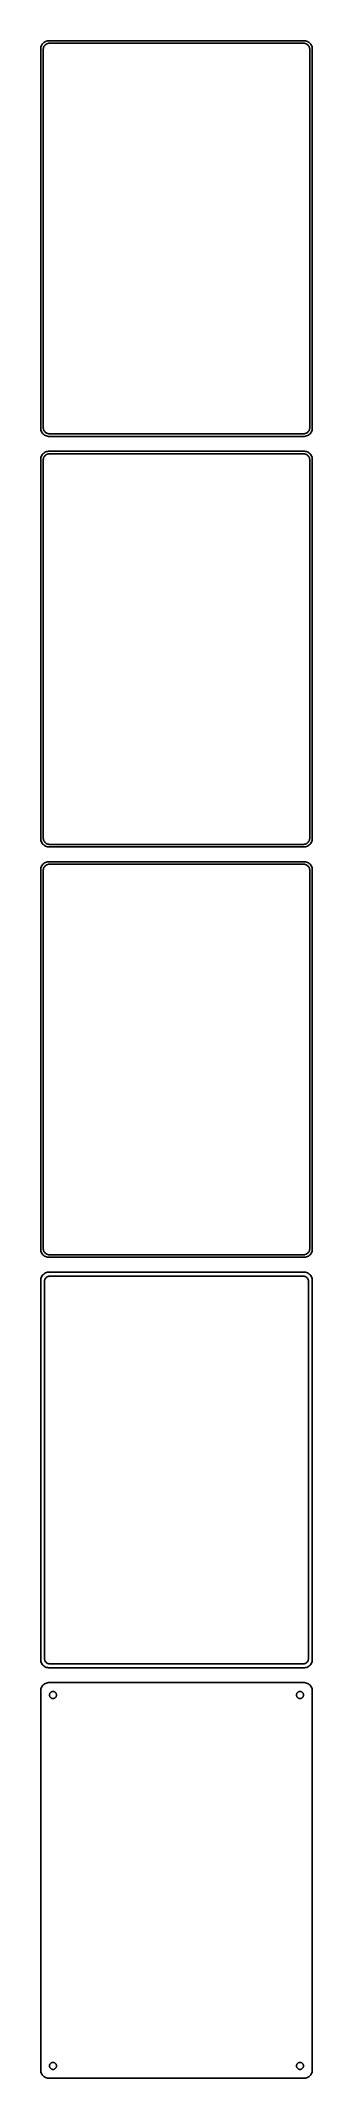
# Model space of a CAD drawing. Header units: metres. Extents: x -82 to 82, y 1125 to 2361.
import ezdxf

# ---------------------------------------------------------------- set-up
doc = ezdxf.new("R2010")
doc.units = ezdxf.units.M

msp = doc.modelspace()

# ---------------------------------------------------------------- linework, layer by layer
for p, q in [((-79.0451, 2360.76), (-79.6289, 2360.52)), ((-78.4369, 2360.91), (-79.0451, 2360.76)), ((-77.8139, 2360.99), (-78.4369, 2360.91)), ((77.8139, 2360.99), (-77.8139, 2360.99)), ((78.4369, 2360.91), (77.8139, 2360.99)), ((79.0451, 2360.76), (78.4369, 2360.91)), ((79.6289, 2360.52), (79.0451, 2360.76)), ((-82.4606, 2356.63), (-82.5, 2356)), ((-82.5, 2356), (-82.5, 2126)), ((-82.3429, 2357.24), (-82.4606, 2356.63)), ((-82.1489, 2357.84), (-82.3429, 2357.24)), ((-81.8815, 2358.41), (-82.1489, 2357.84)), ((-81.5451, 2358.94), (-81.8815, 2358.41)), ((-81.1448, 2359.42), (-81.5451, 2358.94)), ((-80.6871, 2359.85), (-81.1448, 2359.42)), ((-81, 2355.5), (-80.9685, 2356)), ((-81, 2126.5), (-81, 2355.5)), ((-80.9685, 2356), (-80.8743, 2356.49)), ((-80.8743, 2356.49), (-80.7191, 2356.97)), ((-80.7191, 2356.97), (-80.5052, 2357.43)), ((-80.1791, 2360.22), (-80.6871, 2359.85)), ((-80.5052, 2357.43), (-80.2361, 2357.85)), ((-80.2361, 2357.85), (-79.9159, 2358.24)), ((-79.6289, 2360.52), (-80.1791, 2360.22)), ((-79.9159, 2358.24), (-79.5497, 2358.58)), ((-79.5497, 2358.58), (-79.1433, 2358.88)), ((-79.1433, 2358.88), (-78.7031, 2359.12)), ((-78.7031, 2359.12), (-78.2361, 2359.3)), ((-78.2361, 2359.3), (-77.7495, 2359.43)), ((-77.7495, 2359.43), (-77.2512, 2359.49)), ((-77.2512, 2359.49), (77.2512, 2359.49)), ((77.2512, 2359.49), (77.7495, 2359.43)), ((77.7495, 2359.43), (78.2361, 2359.3)), ((78.2361, 2359.3), (78.7031, 2359.12)), ((78.7031, 2359.12), (79.1433, 2358.88)), ((79.1433, 2358.88), (79.5497, 2358.58)), ((79.5497, 2358.58), (79.9159, 2358.24)), ((80.1791, 2360.22), (79.6289, 2360.52)), ((79.9159, 2358.24), (80.2361, 2357.85)), ((80.6871, 2359.85), (80.1791, 2360.22)), ((80.2361, 2357.85), (80.5052, 2357.43)), ((80.5052, 2357.43), (80.7191, 2356.97)), ((81.1448, 2359.42), (80.6871, 2359.85)), ((80.7191, 2356.97), (80.8743, 2356.49)), ((80.8743, 2356.49), (80.9685, 2356)), ((80.9685, 2356), (81, 2355.5)), ((81, 2355.5), (81, 2126.5)), ((81.5451, 2358.94), (81.1448, 2359.42)), ((81.8815, 2358.41), (81.5451, 2358.94)), ((82.1489, 2357.84), (81.8815, 2358.41)), ((82.3429, 2357.24), (82.1489, 2357.84)), ((82.4606, 2356.63), (82.3429, 2357.24)), ((82.5, 2356), (82.4606, 2356.63)), ((82.5, 2126), (82.5, 2356)), ((-82.5, 2126), (-82.4606, 2125.37)), ((-80.9685, 2126), (-81, 2126.5)), ((-80.8743, 2125.51), (-80.9685, 2126)), ((80.9685, 2126), (80.8743, 2125.51)), ((81, 2126.5), (80.9685, 2126)), ((82.4606, 2125.37), (82.5, 2126)), ((-82.4606, 2125.37), (-82.3429, 2124.76)), ((-82.3429, 2124.76), (-82.1489, 2124.16)), ((-82.1489, 2124.16), (-81.8815, 2123.59)), ((-81.8815, 2123.59), (-81.5451, 2123.06)), ((-81.5451, 2123.06), (-81.1448, 2122.58)), ((-81.1448, 2122.58), (-80.6871, 2122.15)), ((-80.7191, 2125.03), (-80.8743, 2125.51)), ((-80.5052, 2124.57), (-80.7191, 2125.03)), ((-80.6871, 2122.15), (-80.1791, 2121.78)), ((-80.2361, 2124.15), (-80.5052, 2124.57)), ((-79.9159, 2123.76), (-80.2361, 2124.15)), ((-80.1791, 2121.78), (-79.6289, 2121.48)), ((-79.5497, 2123.42), (-79.9159, 2123.76)), ((-79.6289, 2121.48), (-79.0451, 2121.24)), ((-79.1433, 2123.12), (-79.5497, 2123.42)), ((-78.7031, 2122.88), (-79.1433, 2123.12)), ((-79.0451, 2121.24), (-78.4369, 2121.09)), ((-78.2361, 2122.7), (-78.7031, 2122.88)), ((-78.4369, 2121.09), (-77.8139, 2121.01)), ((-77.7495, 2122.57), (-78.2361, 2122.7)), ((-77.8139, 2121.01), (77.8139, 2121.01)), ((-77.2512, 2122.51), (-77.7495, 2122.57)), ((77.2512, 2122.51), (-77.2512, 2122.51)), ((77.7495, 2122.57), (77.2512, 2122.51)), ((78.2361, 2122.7), (77.7495, 2122.57)), ((77.8139, 2121.01), (78.4369, 2121.09)), ((78.7031, 2122.88), (78.2361, 2122.7)), ((78.4369, 2121.09), (79.0451, 2121.24)), ((79.1433, 2123.12), (78.7031, 2122.88)), ((79.0451, 2121.24), (79.6289, 2121.48)), ((79.5497, 2123.42), (79.1433, 2123.12)), ((79.9159, 2123.76), (79.5497, 2123.42)), ((79.6289, 2121.48), (80.1791, 2121.78)), ((80.2361, 2124.15), (79.9159, 2123.76)), ((80.1791, 2121.78), (80.6871, 2122.15)), ((80.5052, 2124.57), (80.2361, 2124.15)), ((80.7191, 2125.03), (80.5052, 2124.57)), ((80.6871, 2122.15), (81.1448, 2122.58)), ((80.8743, 2125.51), (80.7191, 2125.03)), ((81.1448, 2122.58), (81.5451, 2123.06)), ((81.5451, 2123.06), (81.8815, 2123.59)), ((81.8815, 2123.59), (82.1489, 2124.16)), ((82.1489, 2124.16), (82.3429, 2124.76)), ((82.3429, 2124.76), (82.4606, 2125.37)), ((-82.4606, 2107.63), (-82.5, 2107)), ((-82.5, 2107), (-82.5, 1877)), ((-82.3429, 2108.24), (-82.4606, 2107.63)), ((-82.1489, 2108.84), (-82.3429, 2108.24)), ((-81.8815, 2109.41), (-82.1489, 2108.84)), ((-81.5451, 2109.94), (-81.8815, 2109.41)), ((-81.1448, 2110.42), (-81.5451, 2109.94)), ((-80.6871, 2110.85), (-81.1448, 2110.42)), ((-81, 2106.5), (-80.9685, 2107)), ((-81, 1877.5), (-81, 2106.5)), ((-80.9685, 2107), (-80.8743, 2107.49)), ((-80.8743, 2107.49), (-80.7191, 2107.97)), ((-80.7191, 2107.97), (-80.5052, 2108.43)), ((-80.1791, 2111.22), (-80.6871, 2110.85)), ((-80.5052, 2108.43), (-80.2361, 2108.85)), ((-80.2361, 2108.85), (-79.9159, 2109.24)), ((-79.6289, 2111.52), (-80.1791, 2111.22)), ((-79.9159, 2109.24), (-79.5497, 2109.58)), ((-79.0451, 2111.76), (-79.6289, 2111.52)), ((-79.5497, 2109.58), (-79.1433, 2109.88)), ((-79.1433, 2109.88), (-78.7031, 2110.12)), ((-78.4369, 2111.91), (-79.0451, 2111.76)), ((-78.7031, 2110.12), (-78.2361, 2110.3)), ((-77.8139, 2111.99), (-78.4369, 2111.91)), ((-78.2361, 2110.3), (-77.7495, 2110.43)), ((77.8139, 2111.99), (-77.8139, 2111.99)), ((-77.7495, 2110.43), (-77.2512, 2110.49)), ((-77.2512, 2110.49), (77.2512, 2110.49)), ((77.2512, 2110.49), (77.7495, 2110.43)), ((77.7495, 2110.43), (78.2361, 2110.3)), ((78.4369, 2111.91), (77.8139, 2111.99)), ((78.2361, 2110.3), (78.7031, 2110.12)), ((79.0451, 2111.76), (78.4369, 2111.91)), ((78.7031, 2110.12), (79.1433, 2109.88)), ((79.6289, 2111.52), (79.0451, 2111.76)), ((79.1433, 2109.88), (79.5497, 2109.58)), ((79.5497, 2109.58), (79.9159, 2109.24)), ((80.1791, 2111.22), (79.6289, 2111.52)), ((79.9159, 2109.24), (80.2361, 2108.85)), ((80.6871, 2110.85), (80.1791, 2111.22)), ((80.2361, 2108.85), (80.5052, 2108.43)), ((80.5052, 2108.43), (80.7191, 2107.97)), ((81.1448, 2110.42), (80.6871, 2110.85)), ((80.7191, 2107.97), (80.8743, 2107.49)), ((80.8743, 2107.49), (80.9685, 2107)), ((80.9685, 2107), (81, 2106.5)), ((81, 2106.5), (81, 1877.5)), ((81.5451, 2109.94), (81.1448, 2110.42)), ((81.8815, 2109.41), (81.5451, 2109.94)), ((82.1489, 2108.84), (81.8815, 2109.41)), ((82.3429, 2108.24), (82.1489, 2108.84)), ((82.4606, 2107.63), (82.3429, 2108.24)), ((82.5, 2107), (82.4606, 2107.63)), ((82.5, 1877), (82.5, 2107)), ((-82.5, 1877), (-82.4606, 1876.37)), ((-82.4606, 1876.37), (-82.3429, 1875.76)), ((-82.3429, 1875.76), (-82.1489, 1875.16)), ((-82.1489, 1875.16), (-81.8815, 1874.59)), ((-81.8815, 1874.59), (-81.5451, 1874.06)), ((-81.5451, 1874.06), (-81.1448, 1873.58)), ((-81.1448, 1873.58), (-80.6871, 1873.15)), ((-80.9685, 1877), (-81, 1877.5)), ((-80.8743, 1876.51), (-80.9685, 1877)), ((-80.7191, 1876.03), (-80.8743, 1876.51)), ((-80.5052, 1875.57), (-80.7191, 1876.03)), ((-80.6871, 1873.15), (-80.1791, 1872.78)), ((-80.2361, 1875.15), (-80.5052, 1875.57)), ((-79.9159, 1874.76), (-80.2361, 1875.15)), ((-80.1791, 1872.78), (-79.6289, 1872.48)), ((-79.5497, 1874.42), (-79.9159, 1874.76)), ((-79.6289, 1872.48), (-79.0451, 1872.24)), ((-79.1433, 1874.12), (-79.5497, 1874.42)), ((-78.7031, 1873.88), (-79.1433, 1874.12)), ((-79.0451, 1872.24), (-78.4369, 1872.09)), ((-78.2361, 1873.7), (-78.7031, 1873.88)), ((-78.4369, 1872.09), (-77.8139, 1872.01)), ((-77.7495, 1873.57), (-78.2361, 1873.7)), ((-77.8139, 1872.01), (77.8139, 1872.01)), ((-77.2512, 1873.51), (-77.7495, 1873.57)), ((77.2512, 1873.51), (-77.2512, 1873.51)), ((77.7495, 1873.57), (77.2512, 1873.51)), ((78.2361, 1873.7), (77.7495, 1873.57)), ((77.8139, 1872.01), (78.4369, 1872.09)), ((78.7031, 1873.88), (78.2361, 1873.7)), ((78.4369, 1872.09), (79.0451, 1872.24)), ((79.1433, 1874.12), (78.7031, 1873.88)), ((79.0451, 1872.24), (79.6289, 1872.48)), ((79.5497, 1874.42), (79.1433, 1874.12)), ((79.9159, 1874.76), (79.5497, 1874.42)), ((79.6289, 1872.48), (80.1791, 1872.78)), ((80.2361, 1875.15), (79.9159, 1874.76)), ((80.1791, 1872.78), (80.6871, 1873.15)), ((80.5052, 1875.57), (80.2361, 1875.15)), ((80.7191, 1876.03), (80.5052, 1875.57)), ((80.6871, 1873.15), (81.1448, 1873.58)), ((80.8743, 1876.51), (80.7191, 1876.03)), ((80.9685, 1877), (80.8743, 1876.51)), ((81, 1877.5), (80.9685, 1877)), ((81.1448, 1873.58), (81.5451, 1874.06)), ((81.5451, 1874.06), (81.8815, 1874.59)), ((81.8815, 1874.59), (82.1489, 1875.16)), ((82.1489, 1875.16), (82.3429, 1875.76)), ((82.3429, 1875.76), (82.4606, 1876.37)), ((82.4606, 1876.37), (82.5, 1877)), ((-82.4606, 1858.63), (-82.5, 1858)), ((-82.5, 1858), (-82.5, 1628)), ((-82.3429, 1859.24), (-82.4606, 1858.63)), ((-82.1489, 1859.84), (-82.3429, 1859.24)), ((-81.8815, 1860.41), (-82.1489, 1859.84)), ((-81.5451, 1860.94), (-81.8815, 1860.41)), ((-81.1448, 1861.42), (-81.5451, 1860.94)), ((-80.6871, 1861.85), (-81.1448, 1861.42)), ((-81, 1857.5), (-80.9685, 1858)), ((-81, 1628.5), (-81, 1857.5)), ((-80.9685, 1858), (-80.8743, 1858.49)), ((-80.8743, 1858.49), (-80.7191, 1858.97)), ((-80.7191, 1858.97), (-80.5052, 1859.43)), ((-80.1791, 1862.22), (-80.6871, 1861.85)), ((-80.5052, 1859.43), (-80.2361, 1859.85)), ((-80.2361, 1859.85), (-79.9159, 1860.24)), ((-79.6289, 1862.52), (-80.1791, 1862.22)), ((-79.9159, 1860.24), (-79.5497, 1860.58)), ((-79.0451, 1862.76), (-79.6289, 1862.52)), ((-79.5497, 1860.58), (-79.1433, 1860.88)), ((-79.1433, 1860.88), (-78.7031, 1861.12)), ((-78.4369, 1862.91), (-79.0451, 1862.76)), ((-78.7031, 1861.12), (-78.2361, 1861.3)), ((-77.8139, 1862.99), (-78.4369, 1862.91)), ((-78.2361, 1861.3), (-77.7495, 1861.43)), ((77.8139, 1862.99), (-77.8139, 1862.99)), ((-77.7495, 1861.43), (-77.2512, 1861.49)), ((-77.2512, 1861.49), (77.2512, 1861.49)), ((77.2512, 1861.49), (77.7495, 1861.43)), ((77.7495, 1861.43), (78.2361, 1861.3)), ((78.4369, 1862.91), (77.8139, 1862.99)), ((78.2361, 1861.3), (78.7031, 1861.12)), ((79.0451, 1862.76), (78.4369, 1862.91)), ((78.7031, 1861.12), (79.1433, 1860.88)), ((79.6289, 1862.52), (79.0451, 1862.76)), ((79.1433, 1860.88), (79.5497, 1860.58)), ((79.5497, 1860.58), (79.9159, 1860.24)), ((80.1791, 1862.22), (79.6289, 1862.52)), ((79.9159, 1860.24), (80.2361, 1859.85)), ((80.6871, 1861.85), (80.1791, 1862.22)), ((80.2361, 1859.85), (80.5052, 1859.43)), ((80.5052, 1859.43), (80.7191, 1858.97)), ((81.1448, 1861.42), (80.6871, 1861.85)), ((80.7191, 1858.97), (80.8743, 1858.49)), ((80.8743, 1858.49), (80.9685, 1858)), ((80.9685, 1858), (81, 1857.5)), ((81, 1857.5), (81, 1628.5)), ((81.5451, 1860.94), (81.1448, 1861.42)), ((81.8815, 1860.41), (81.5451, 1860.94)), ((82.1489, 1859.84), (81.8815, 1860.41)), ((82.3429, 1859.24), (82.1489, 1859.84)), ((82.4606, 1858.63), (82.3429, 1859.24)), ((82.5, 1858), (82.4606, 1858.63)), ((82.5, 1628), (82.5, 1858)), ((-82.5, 1628), (-82.4606, 1627.37)), ((-82.4606, 1627.37), (-82.3429, 1626.76)), ((-82.3429, 1626.76), (-82.1489, 1626.16)), ((-82.1489, 1626.16), (-81.8815, 1625.59)), ((-81.8815, 1625.59), (-81.5451, 1625.06)), ((-81.5451, 1625.06), (-81.1448, 1624.58)), ((-81.1448, 1624.58), (-80.6871, 1624.15)), ((-80.9685, 1628), (-81, 1628.5)), ((-80.8743, 1627.51), (-80.9685, 1628)), ((-80.7191, 1627.03), (-80.8743, 1627.51)), ((-80.5052, 1626.57), (-80.7191, 1627.03)), ((-80.6871, 1624.15), (-80.1791, 1623.78)), ((-80.2361, 1626.15), (-80.5052, 1626.57)), ((-79.9159, 1625.76), (-80.2361, 1626.15)), ((-80.1791, 1623.78), (-79.6289, 1623.48)), ((-79.5497, 1625.42), (-79.9159, 1625.76)), ((-79.6289, 1623.48), (-79.0451, 1623.24)), ((-79.1433, 1625.12), (-79.5497, 1625.42)), ((-78.7031, 1624.88), (-79.1433, 1625.12)), ((-79.0451, 1623.24), (-78.4369, 1623.09)), ((-78.2361, 1624.7), (-78.7031, 1624.88)), ((-78.4369, 1623.09), (-77.8139, 1623.01)), ((-77.7495, 1624.57), (-78.2361, 1624.7)), ((-77.8139, 1623.01), (77.8139, 1623.01)), ((-77.2512, 1624.51), (-77.7495, 1624.57)), ((77.2512, 1624.51), (-77.2512, 1624.51)), ((77.7495, 1624.57), (77.2512, 1624.51)), ((78.2361, 1624.7), (77.7495, 1624.57)), ((77.8139, 1623.01), (78.4369, 1623.09)), ((78.7031, 1624.88), (78.2361, 1624.7)), ((78.4369, 1623.09), (79.0451, 1623.24)), ((79.1433, 1625.12), (78.7031, 1624.88)), ((79.0451, 1623.24), (79.6289, 1623.48)), ((79.5497, 1625.42), (79.1433, 1625.12)), ((79.9159, 1625.76), (79.5497, 1625.42)), ((79.6289, 1623.48), (80.1791, 1623.78)), ((80.2361, 1626.15), (79.9159, 1625.76)), ((80.1791, 1623.78), (80.6871, 1624.15)), ((80.5052, 1626.57), (80.2361, 1626.15)), ((80.7191, 1627.03), (80.5052, 1626.57)), ((80.6871, 1624.15), (81.1448, 1624.58)), ((80.8743, 1627.51), (80.7191, 1627.03)), ((80.9685, 1628), (80.8743, 1627.51)), ((81, 1628.5), (80.9685, 1628)), ((81.1448, 1624.58), (81.5451, 1625.06)), ((81.5451, 1625.06), (81.8815, 1625.59)), ((81.8815, 1625.59), (82.1489, 1626.16)), ((82.1489, 1626.16), (82.3429, 1626.76)), ((82.3429, 1626.76), (82.4606, 1627.37)), ((82.4606, 1627.37), (82.5, 1628)), ((-82.4606, 1609.63), (-82.5, 1609)), ((-82.5, 1609), (-82.5, 1379)), ((-82.3429, 1610.24), (-82.4606, 1609.63)), ((-82.1489, 1610.84), (-82.3429, 1610.24)), ((-81.8815, 1611.41), (-82.1489, 1610.84)), ((-81.5451, 1611.94), (-81.8815, 1611.41)), ((-81.1448, 1612.42), (-81.5451, 1611.94)), ((-80.6871, 1612.85), (-81.1448, 1612.42)), ((-80.1791, 1613.22), (-80.6871, 1612.85)), ((-79.6289, 1613.52), (-80.1791, 1613.22)), ((-80.1129, 1608.5), (-80.0884, 1608.89)), ((-80.1129, 1379.5), (-80.1129, 1608.5)), ((-80.0884, 1608.89), (-80.0151, 1609.27)), ((-80.0151, 1609.27), (-79.8943, 1609.65)), ((-79.8943, 1609.65), (-79.7279, 1610)), ((-79.7279, 1610), (-79.5184, 1610.33)), ((-79.0451, 1613.76), (-79.6289, 1613.52)), ((-79.5184, 1610.33), (-79.2692, 1610.63)), ((-79.2692, 1610.63), (-78.9843, 1610.9)), ((-78.4369, 1613.91), (-79.0451, 1613.76)), ((-78.9843, 1610.9), (-78.668, 1611.13)), ((-78.668, 1611.13), (-78.3254, 1611.32)), ((-77.8139, 1613.99), (-78.4369, 1613.91)), ((-78.3254, 1611.32), (-77.9619, 1611.46)), ((-77.9619, 1611.46), (-77.5833, 1611.56)), ((77.8139, 1613.99), (-77.8139, 1613.99)), ((-77.5833, 1611.56), (-77.1955, 1611.61)), ((-77.1955, 1611.61), (77.1955, 1611.61)), ((77.1955, 1611.61), (77.5833, 1611.56)), ((77.5833, 1611.56), (77.9619, 1611.46)), ((78.4369, 1613.91), (77.8139, 1613.99)), ((77.9619, 1611.46), (78.3254, 1611.32)), ((78.3254, 1611.32), (78.668, 1611.13)), ((79.0451, 1613.76), (78.4369, 1613.91)), ((78.668, 1611.13), (78.9843, 1610.9)), ((78.9843, 1610.9), (79.2692, 1610.63)), ((79.6289, 1613.52), (79.0451, 1613.76)), ((79.2692, 1610.63), (79.5184, 1610.33)), ((79.5184, 1610.33), (79.7279, 1610)), ((80.1791, 1613.22), (79.6289, 1613.52)), ((79.7279, 1610), (79.8943, 1609.65)), ((79.8943, 1609.65), (80.0151, 1609.27)), ((80.0151, 1609.27), (80.0884, 1608.89)), ((80.0884, 1608.89), (80.1129, 1608.5)), ((80.1129, 1608.5), (80.1129, 1379.5)), ((80.6871, 1612.85), (80.1791, 1613.22)), ((81.1448, 1612.42), (80.6871, 1612.85)), ((81.5451, 1611.94), (81.1448, 1612.42)), ((81.8815, 1611.41), (81.5451, 1611.94)), ((82.1489, 1610.84), (81.8815, 1611.41)), ((82.3429, 1610.24), (82.1489, 1610.84)), ((82.4606, 1609.63), (82.3429, 1610.24)), ((82.5, 1609), (82.4606, 1609.63)), ((82.5, 1379), (82.5, 1609)), ((-82.5, 1379), (-82.4606, 1378.37)), ((-82.4606, 1378.37), (-82.3429, 1377.76)), ((-82.3429, 1377.76), (-82.1489, 1377.16)), ((-82.1489, 1377.16), (-81.8815, 1376.59)), ((-81.8815, 1376.59), (-81.5451, 1376.06)), ((-81.5451, 1376.06), (-81.1448, 1375.58)), ((-81.1448, 1375.58), (-80.6871, 1375.15)), ((-80.6871, 1375.15), (-80.1791, 1374.78)), ((-80.1791, 1374.78), (-79.6289, 1374.48)), ((-80.0884, 1379.11), (-80.1129, 1379.5)), ((-80.0151, 1378.73), (-80.0884, 1379.11)), ((-79.8943, 1378.35), (-80.0151, 1378.73)), ((-79.7279, 1378), (-79.8943, 1378.35)), ((-79.5184, 1377.67), (-79.7279, 1378)), ((-79.6289, 1374.48), (-79.0451, 1374.24)), ((-79.2692, 1377.37), (-79.5184, 1377.67)), ((-78.9843, 1377.1), (-79.2692, 1377.37)), ((-79.0451, 1374.24), (-78.4369, 1374.09)), ((-78.668, 1376.87), (-78.9843, 1377.1)), ((-78.3254, 1376.68), (-78.668, 1376.87)), ((-78.4369, 1374.09), (-77.8139, 1374.01)), ((-77.9619, 1376.54), (-78.3254, 1376.68)), ((-77.5833, 1376.44), (-77.9619, 1376.54)), ((-77.8139, 1374.01), (77.8139, 1374.01)), ((-77.1955, 1376.39), (-77.5833, 1376.44)), ((77.1955, 1376.39), (-77.1955, 1376.39)), ((77.5833, 1376.44), (77.1955, 1376.39)), ((77.9619, 1376.54), (77.5833, 1376.44)), ((77.8139, 1374.01), (78.4369, 1374.09)), ((78.3254, 1376.68), (77.9619, 1376.54)), ((78.668, 1376.87), (78.3254, 1376.68)), ((78.4369, 1374.09), (79.0451, 1374.24)), ((78.9843, 1377.1), (78.668, 1376.87)), ((79.2692, 1377.37), (78.9843, 1377.1)), ((79.0451, 1374.24), (79.6289, 1374.48)), ((79.5184, 1377.67), (79.2692, 1377.37)), ((79.7279, 1378), (79.5184, 1377.67)), ((79.6289, 1374.48), (80.1791, 1374.78)), ((79.8943, 1378.35), (79.7279, 1378)), ((80.0151, 1378.73), (79.8943, 1378.35)), ((80.0884, 1379.11), (80.0151, 1378.73)), ((80.1129, 1379.5), (80.0884, 1379.11)), ((80.1791, 1374.78), (80.6871, 1375.15)), ((80.6871, 1375.15), (81.1448, 1375.58)), ((81.1448, 1375.58), (81.5451, 1376.06)), ((81.5451, 1376.06), (81.8815, 1376.59)), ((81.8815, 1376.59), (82.1489, 1377.16)), ((82.1489, 1377.16), (82.3429, 1377.76)), ((82.3429, 1377.76), (82.4606, 1378.37)), ((82.4606, 1378.37), (82.5, 1379)), ((-82.4606, 1360.63), (-82.5, 1360)), ((-82.5, 1360), (-82.5, 1130)), ((-82.3429, 1361.24), (-82.4606, 1360.63)), ((-82.1489, 1361.84), (-82.3429, 1361.24)), ((-81.8815, 1362.41), (-82.1489, 1361.84)), ((-81.5451, 1362.94), (-81.8815, 1362.41)), ((-81.1448, 1363.42), (-81.5451, 1362.94)), ((-80.6871, 1363.85), (-81.1448, 1363.42)), ((-80.1791, 1364.22), (-80.6871, 1363.85)), ((-79.6289, 1364.52), (-80.1791, 1364.22)), ((-79.0451, 1364.76), (-79.6289, 1364.52)), ((-78.4369, 1364.91), (-79.0451, 1364.76)), ((-77.8139, 1364.99), (-78.4369, 1364.91)), ((77.8139, 1364.99), (-77.8139, 1364.99)), ((-75.6598, 1359.53), (-75.4001, 1359.6)), ((-75.4001, 1359.6), (-75.1341, 1359.63)), ((-75.1341, 1359.63), (-74.8659, 1359.63)), ((-74.8659, 1359.63), (-74.5999, 1359.6)), ((-74.5999, 1359.6), (-74.3401, 1359.53)), ((74.3401, 1359.53), (74.5999, 1359.6)), ((74.5999, 1359.6), (74.8659, 1359.63)), ((74.8659, 1359.63), (75.1341, 1359.63)), ((75.1341, 1359.63), (75.4001, 1359.6)), ((75.4001, 1359.6), (75.6598, 1359.53)), ((78.4369, 1364.91), (77.8139, 1364.99)), ((79.0451, 1364.76), (78.4369, 1364.91)), ((79.6289, 1364.52), (79.0451, 1364.76)), ((80.1791, 1364.22), (79.6289, 1364.52)), ((80.6871, 1363.85), (80.1791, 1364.22)), ((81.1448, 1363.42), (80.6871, 1363.85)), ((81.5451, 1362.94), (81.1448, 1363.42)), ((81.8815, 1362.41), (81.5451, 1362.94)), ((82.1489, 1361.84), (81.8815, 1362.41)), ((82.3429, 1361.24), (82.1489, 1361.84)), ((82.4606, 1360.63), (82.3429, 1361.24)), ((82.5, 1360), (82.4606, 1360.63)), ((82.5, 1130), (82.5, 1360)), ((-77.1353, 1357.5), (-77.1185, 1357.77)), ((-77.1185, 1357.23), (-77.1353, 1357.5)), ((-77.1185, 1357.77), (-77.0682, 1358.03)), ((-77.0682, 1356.97), (-77.1185, 1357.23)), ((-77.0682, 1358.03), (-76.9853, 1358.29)), ((-76.9853, 1356.71), (-77.0682, 1356.97)), ((-76.9853, 1358.29), (-76.8712, 1358.53)), ((-76.8712, 1356.47), (-76.9853, 1356.71)), ((-76.8712, 1358.53), (-76.7275, 1358.76)), ((-76.7275, 1356.24), (-76.8712, 1356.47)), ((-76.7275, 1358.76), (-76.5566, 1358.96)), ((-76.5566, 1356.04), (-76.7275, 1356.24)), ((-76.5566, 1358.96), (-76.3611, 1359.15)), ((-76.3611, 1355.85), (-76.5566, 1356.04)), ((-76.3611, 1359.15), (-76.1441, 1359.3)), ((-76.1441, 1355.7), (-76.3611, 1355.85)), ((-76.1441, 1359.3), (-75.9092, 1359.43)), ((-75.9092, 1355.57), (-76.1441, 1355.7)), ((-75.9092, 1359.43), (-75.6598, 1359.53)), ((-75.6598, 1355.47), (-75.9092, 1355.57)), ((-75.4001, 1355.4), (-75.6598, 1355.47)), ((-75.1341, 1355.37), (-75.4001, 1355.4)), ((-74.8659, 1355.37), (-75.1341, 1355.37)), ((-74.5999, 1355.4), (-74.8659, 1355.37)), ((-74.3401, 1355.47), (-74.5999, 1355.4)), ((-74.3401, 1359.53), (-74.0908, 1359.43)), ((-74.0908, 1355.57), (-74.3401, 1355.47)), ((-74.0908, 1359.43), (-73.8559, 1359.3)), ((-73.8559, 1355.7), (-74.0908, 1355.57)), ((-73.8559, 1359.3), (-73.6389, 1359.15)), ((-73.6389, 1355.85), (-73.8559, 1355.7)), ((-73.6389, 1359.15), (-73.4434, 1358.96)), ((-73.4434, 1356.04), (-73.6389, 1355.85)), ((-73.4434, 1358.96), (-73.2725, 1358.76)), ((-73.2725, 1356.24), (-73.4434, 1356.04)), ((-73.2725, 1358.76), (-73.1288, 1358.53)), ((-73.1288, 1356.47), (-73.2725, 1356.24)), ((-73.1288, 1358.53), (-73.0146, 1358.29)), ((-73.0146, 1356.71), (-73.1288, 1356.47)), ((-73.0146, 1358.29), (-72.9318, 1358.03)), ((-72.9318, 1356.97), (-73.0146, 1356.71)), ((-72.9318, 1358.03), (-72.8815, 1357.77)), ((-72.8815, 1357.23), (-72.9318, 1356.97)), ((-72.8815, 1357.77), (-72.8647, 1357.5)), ((-72.8647, 1357.5), (-72.8815, 1357.23)), ((72.8647, 1357.5), (72.8815, 1357.77)), ((72.8815, 1357.23), (72.8647, 1357.5)), ((72.8815, 1357.77), (72.9318, 1358.03)), ((72.9318, 1356.97), (72.8815, 1357.23)), ((72.9318, 1358.03), (73.0146, 1358.29)), ((73.0146, 1356.71), (72.9318, 1356.97)), ((73.0146, 1358.29), (73.1288, 1358.53)), ((73.1288, 1356.47), (73.0146, 1356.71)), ((73.1288, 1358.53), (73.2725, 1358.76)), ((73.2725, 1356.24), (73.1288, 1356.47)), ((73.2725, 1358.76), (73.4434, 1358.96)), ((73.4434, 1356.04), (73.2725, 1356.24)), ((73.4434, 1358.96), (73.6389, 1359.15)), ((73.6389, 1355.85), (73.4434, 1356.04)), ((73.6389, 1359.15), (73.8559, 1359.3)), ((73.8559, 1355.7), (73.6389, 1355.85)), ((73.8559, 1359.3), (74.0908, 1359.43)), ((74.0908, 1355.57), (73.8559, 1355.7)), ((74.0908, 1359.43), (74.3401, 1359.53)), ((74.3401, 1355.47), (74.0908, 1355.57)), ((74.5999, 1355.4), (74.3401, 1355.47)), ((74.8659, 1355.37), (74.5999, 1355.4)), ((75.1341, 1355.37), (74.8659, 1355.37)), ((75.4001, 1355.4), (75.1341, 1355.37)), ((75.6598, 1355.47), (75.4001, 1355.4)), ((75.6598, 1359.53), (75.9092, 1359.43)), ((75.9092, 1355.57), (75.6598, 1355.47)), ((75.9092, 1359.43), (76.1441, 1359.3)), ((76.1441, 1355.7), (75.9092, 1355.57)), ((76.1441, 1359.3), (76.3611, 1359.15)), ((76.3611, 1355.85), (76.1441, 1355.7)), ((76.3611, 1359.15), (76.5566, 1358.96)), ((76.5566, 1356.04), (76.3611, 1355.85)), ((76.5566, 1358.96), (76.7275, 1358.76)), ((76.7275, 1356.24), (76.5566, 1356.04)), ((76.7275, 1358.76), (76.8712, 1358.53)), ((76.8712, 1356.47), (76.7275, 1356.24)), ((76.8712, 1358.53), (76.9853, 1358.29)), ((76.9853, 1356.71), (76.8712, 1356.47)), ((76.9853, 1358.29), (77.0682, 1358.03)), ((77.0682, 1356.97), (76.9853, 1356.71)), ((77.0682, 1358.03), (77.1185, 1357.77)), ((77.1185, 1357.23), (77.0682, 1356.97)), ((77.1185, 1357.77), (77.1353, 1357.5)), ((77.1353, 1357.5), (77.1185, 1357.23)), ((-82.5, 1130), (-82.4606, 1129.37)), ((-82.4606, 1129.37), (-82.3429, 1128.76)), ((-82.3429, 1128.76), (-82.1489, 1128.16)), ((-82.1489, 1128.16), (-81.8815, 1127.59)), ((-81.8815, 1127.59), (-81.5451, 1127.06)), ((-81.5451, 1127.06), (-81.1448, 1126.58)), ((-81.1448, 1126.58), (-80.6871, 1126.15)), ((-80.6871, 1126.15), (-80.1791, 1125.78)), ((-80.1791, 1125.78), (-79.6289, 1125.48)), ((-79.6289, 1125.48), (-79.0451, 1125.24)), ((-79.0451, 1125.24), (-78.4369, 1125.09)), ((-78.4369, 1125.09), (-77.8139, 1125.01)), ((-77.8139, 1125.01), (77.8139, 1125.01)), ((-77.1353, 1132.5), (-77.1185, 1132.77)), ((-77.1185, 1132.23), (-77.1353, 1132.5)), ((-77.1185, 1132.77), (-77.0682, 1133.03)), ((-77.0682, 1131.97), (-77.1185, 1132.23)), ((-77.0682, 1133.03), (-76.9853, 1133.29)), ((-76.9853, 1131.71), (-77.0682, 1131.97)), ((-76.9853, 1133.29), (-76.8712, 1133.53)), ((-76.8712, 1131.47), (-76.9853, 1131.71)), ((-76.8712, 1133.53), (-76.7275, 1133.76)), ((-76.7275, 1131.24), (-76.8712, 1131.47)), ((-76.7275, 1133.76), (-76.5566, 1133.96)), ((-76.5566, 1131.04), (-76.7275, 1131.24)), ((-76.5566, 1133.96), (-76.3611, 1134.15)), ((-76.3611, 1130.85), (-76.5566, 1131.04)), ((-76.3611, 1134.15), (-76.1441, 1134.3)), ((-76.1441, 1130.7), (-76.3611, 1130.85)), ((-76.1441, 1134.3), (-75.9092, 1134.43)), ((-75.9092, 1130.57), (-76.1441, 1130.7)), ((-75.9092, 1134.43), (-75.6598, 1134.53)), ((-75.6598, 1130.47), (-75.9092, 1130.57)), ((-75.6598, 1134.53), (-75.4001, 1134.6)), ((-75.4001, 1130.4), (-75.6598, 1130.47)), ((-75.4001, 1134.6), (-75.1341, 1134.63)), ((-75.1341, 1130.37), (-75.4001, 1130.4)), ((-75.1341, 1134.63), (-74.8659, 1134.63)), ((-74.8659, 1130.37), (-75.1341, 1130.37)), ((-74.8659, 1134.63), (-74.5999, 1134.6)), ((-74.5999, 1130.4), (-74.8659, 1130.37)), ((-74.5999, 1134.6), (-74.3401, 1134.53)), ((-74.3401, 1130.47), (-74.5999, 1130.4)), ((-74.3401, 1134.53), (-74.0908, 1134.43)), ((-74.0908, 1130.57), (-74.3401, 1130.47)), ((-74.0908, 1134.43), (-73.8559, 1134.3)), ((-73.8559, 1130.7), (-74.0908, 1130.57)), ((-73.8559, 1134.3), (-73.6389, 1134.15)), ((-73.6389, 1130.85), (-73.8559, 1130.7)), ((-73.6389, 1134.15), (-73.4434, 1133.96)), ((-73.4434, 1131.04), (-73.6389, 1130.85)), ((-73.4434, 1133.96), (-73.2725, 1133.76)), ((-73.2725, 1131.24), (-73.4434, 1131.04)), ((-73.2725, 1133.76), (-73.1288, 1133.53)), ((-73.1288, 1131.47), (-73.2725, 1131.24)), ((-73.1288, 1133.53), (-73.0146, 1133.29)), ((-73.0146, 1131.71), (-73.1288, 1131.47)), ((-73.0146, 1133.29), (-72.9318, 1133.03)), ((-72.9318, 1131.97), (-73.0146, 1131.71)), ((-72.9318, 1133.03), (-72.8815, 1132.77)), ((-72.8815, 1132.23), (-72.9318, 1131.97)), ((-72.8815, 1132.77), (-72.8647, 1132.5)), ((-72.8647, 1132.5), (-72.8815, 1132.23)), ((72.8647, 1132.5), (72.8815, 1132.77)), ((72.8815, 1132.23), (72.8647, 1132.5)), ((72.8815, 1132.77), (72.9318, 1133.03)), ((72.9318, 1131.97), (72.8815, 1132.23)), ((72.9318, 1133.03), (73.0146, 1133.29)), ((73.0146, 1131.71), (72.9318, 1131.97)), ((73.0146, 1133.29), (73.1288, 1133.53)), ((73.1288, 1131.47), (73.0146, 1131.71)), ((73.1288, 1133.53), (73.2725, 1133.76)), ((73.2725, 1131.24), (73.1288, 1131.47)), ((73.2725, 1133.76), (73.4434, 1133.96)), ((73.4434, 1131.04), (73.2725, 1131.24)), ((73.4434, 1133.96), (73.6389, 1134.15)), ((73.6389, 1130.85), (73.4434, 1131.04)), ((73.6389, 1134.15), (73.8559, 1134.3)), ((73.8559, 1130.7), (73.6389, 1130.85)), ((73.8559, 1134.3), (74.0908, 1134.43)), ((74.0908, 1130.57), (73.8559, 1130.7)), ((74.0908, 1134.43), (74.3401, 1134.53)), ((74.3401, 1130.47), (74.0908, 1130.57)), ((74.3401, 1134.53), (74.5999, 1134.6)), ((74.5999, 1130.4), (74.3401, 1130.47)), ((74.5999, 1134.6), (74.8659, 1134.63)), ((74.8659, 1130.37), (74.5999, 1130.4)), ((74.8659, 1134.63), (75.1341, 1134.63)), ((75.1341, 1130.37), (74.8659, 1130.37)), ((75.1341, 1134.63), (75.4001, 1134.6)), ((75.4001, 1130.4), (75.1341, 1130.37)), ((75.4001, 1134.6), (75.6598, 1134.53)), ((75.6598, 1130.47), (75.4001, 1130.4)), ((75.6598, 1134.53), (75.9092, 1134.43)), ((75.9092, 1130.57), (75.6598, 1130.47)), ((75.9092, 1134.43), (76.1441, 1134.3)), ((76.1441, 1130.7), (75.9092, 1130.57)), ((76.1441, 1134.3), (76.3611, 1134.15)), ((76.3611, 1130.85), (76.1441, 1130.7)), ((76.3611, 1134.15), (76.5566, 1133.96)), ((76.5566, 1131.04), (76.3611, 1130.85)), ((76.5566, 1133.96), (76.7275, 1133.76)), ((76.7275, 1131.24), (76.5566, 1131.04)), ((76.7275, 1133.76), (76.8712, 1133.53)), ((76.8712, 1131.47), (76.7275, 1131.24)), ((76.8712, 1133.53), (76.9853, 1133.29)), ((76.9853, 1131.71), (76.8712, 1131.47)), ((76.9853, 1133.29), (77.0682, 1133.03)), ((77.0682, 1131.97), (76.9853, 1131.71)), ((77.0682, 1133.03), (77.1185, 1132.77)), ((77.1185, 1132.23), (77.0682, 1131.97)), ((77.1185, 1132.77), (77.1353, 1132.5)), ((77.1353, 1132.5), (77.1185, 1132.23)), ((77.8139, 1125.01), (78.4369, 1125.09)), ((78.4369, 1125.09), (79.0451, 1125.24)), ((79.0451, 1125.24), (79.6289, 1125.48)), ((79.6289, 1125.48), (80.1791, 1125.78)), ((80.1791, 1125.78), (80.6871, 1126.15)), ((80.6871, 1126.15), (81.1448, 1126.58)), ((81.1448, 1126.58), (81.5451, 1127.06)), ((81.5451, 1127.06), (81.8815, 1127.59)), ((81.8815, 1127.59), (82.1489, 1128.16)), ((82.1489, 1128.16), (82.3429, 1128.76)), ((82.3429, 1128.76), (82.4606, 1129.37)), ((82.4606, 1129.37), (82.5, 1130))]:
    msp.add_line(p, q)

doc.saveas('drawing.dxf')
